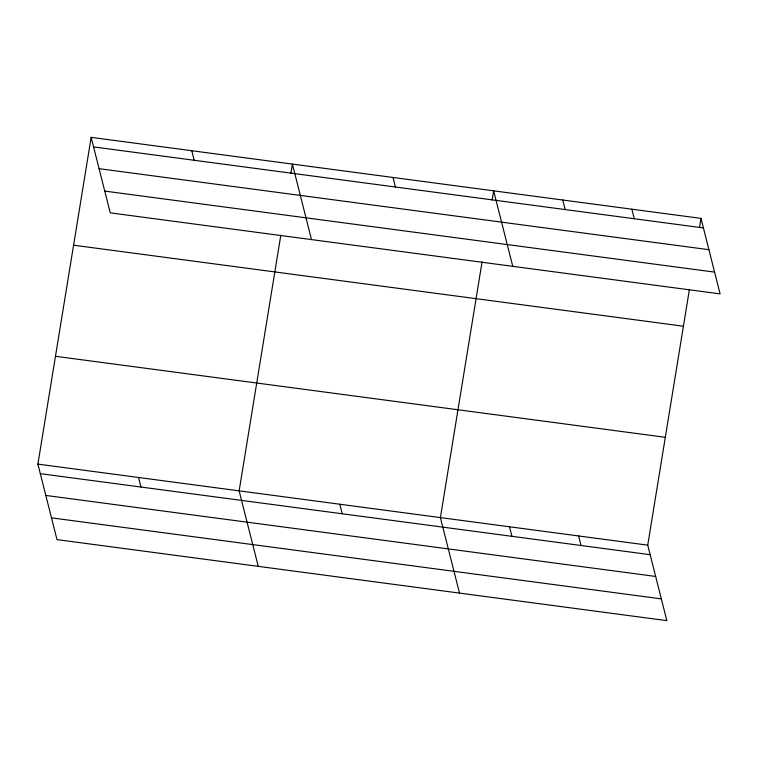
<?xml version="1.0" encoding="UTF-8"?>
<svg xmlns="http://www.w3.org/2000/svg" width="758" height="758" viewBox="0 0 758 758"><rect width="100%" height="100%" fill="white"/><g stroke="black" fill="none" stroke-linecap="round" stroke-linejoin="round"><path stroke-width="1.14" d="M689.401 289.509L647.739 545.144L666.841 620.641L57.002 539.62L37.9 464.114L91.159 137.359L700.998 218.38L720.1 293.886L110.261 212.856L91.159 137.359M280.811 235.217L239.149 490.852L258.251 566.359M290.911 173.279L292.399 164.098L311.51 239.594M482.06 261.955L440.398 517.591L459.5 593.097M492.15 200.008L493.647 190.836L512.759 266.333M699.501 227.561L700.998 218.38M93.575 146.91L703.415 227.931M99.08 168.674L708.92 249.695M104.756 191.092L714.595 272.122M73.583 245.194L683.422 326.215M55.476 356.288L665.316 437.309M37.9 464.114L647.739 545.144M40.316 473.665L650.156 554.685M45.821 495.429L655.661 576.45M51.497 517.856L661.336 598.877M631.878 209.199L634.294 218.749M562.768 200.017L565.184 209.568M578.629 535.953L581.045 545.504M509.509 526.772L511.925 536.323M393.023 177.467L395.439 187.018M339.774 504.222L342.19 513.772M191.783 150.728L194.19 160.279M138.524 477.483L140.941 487.034"/></g></svg>
